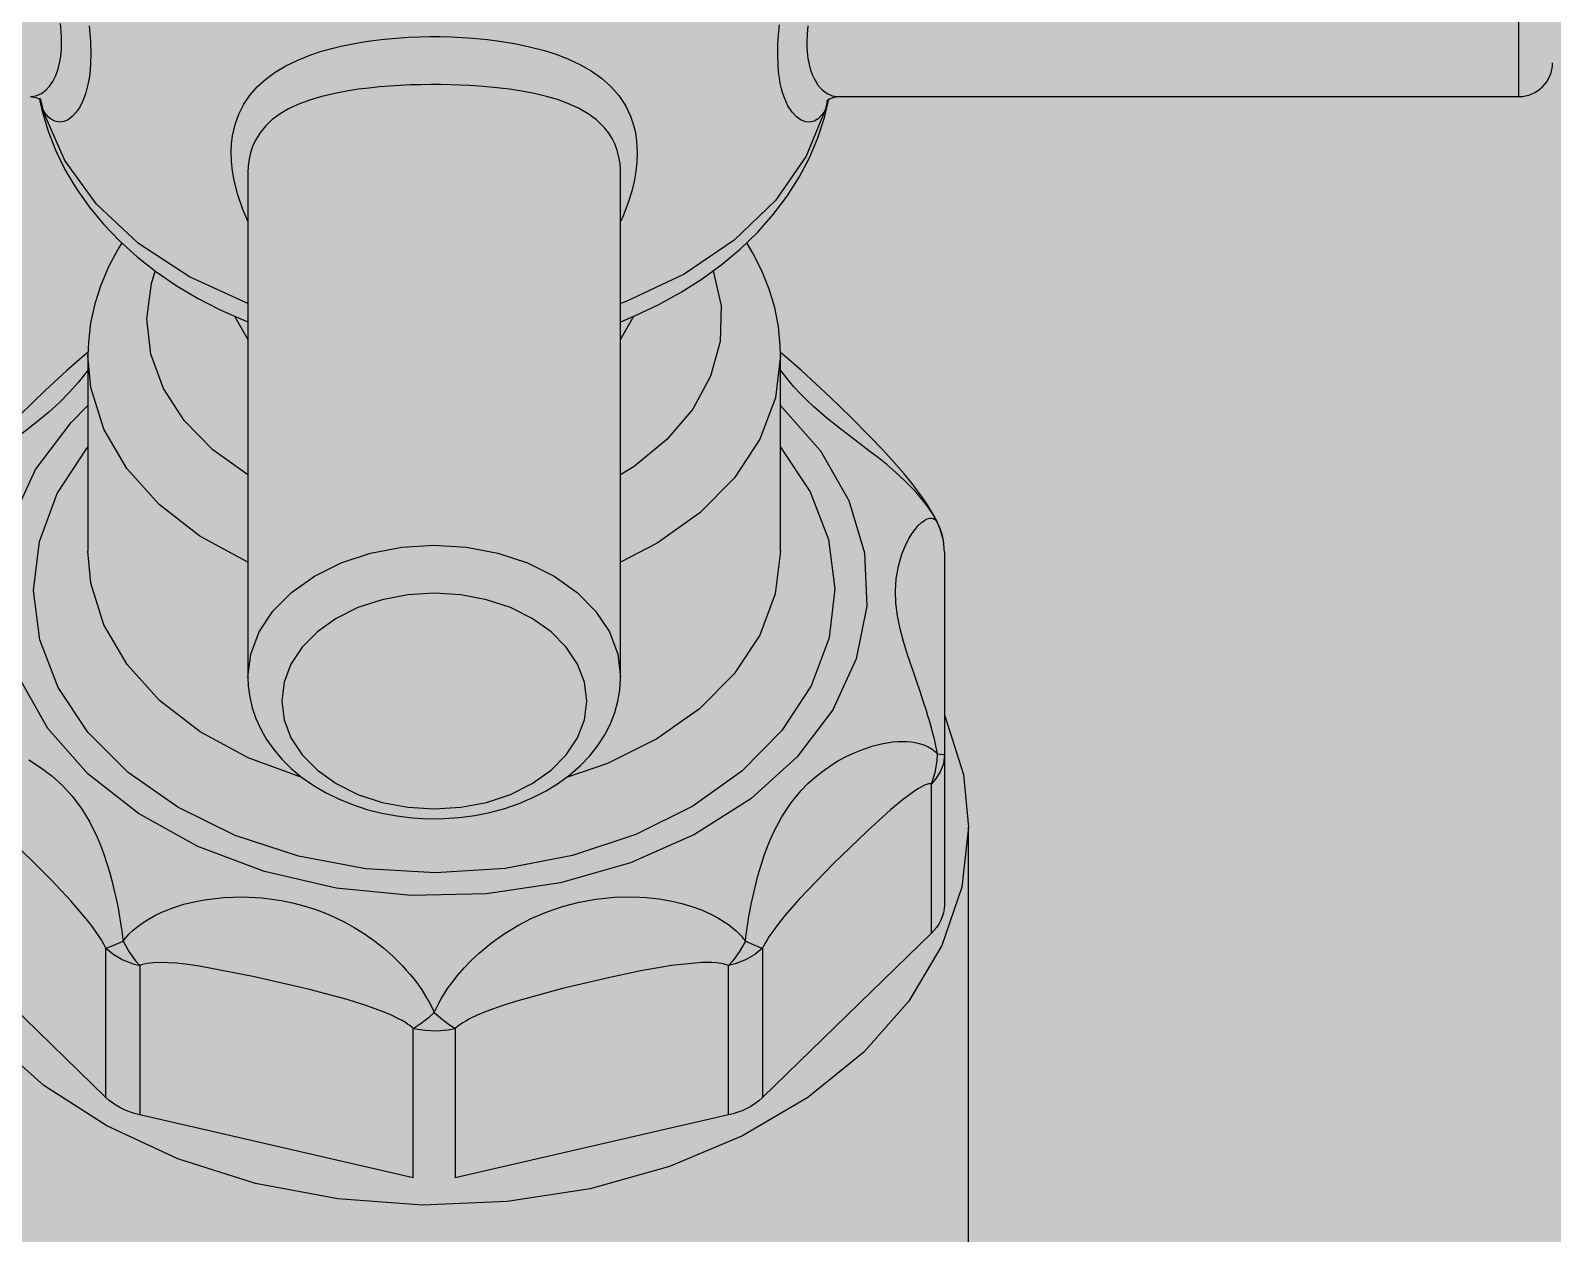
# Model space of a CAD drawing. Extents: x -36 to 357, y 137 to 237.
# Drawn here: x 18.21853 to 18.25895, y 148.70711 to 148.73907 of the extents above; entities that cross this region are included whole.
import ezdxf

# ---------------------------------------------------------------- set-up
doc = ezdxf.new("R2010")
doc.units = 0
doc.header["$LTSCALE"] = 0.01
doc.layers.add('01', color=1, linetype='CONTINUOUS')
doc.layers.add('A-HACHURAPARED', color=254, linetype='CONTINUOUS')

# ---------------------------------------------------------------- blocks, each defined once
blk = doc.blocks.new('A$C093F1C31')
at = {"layer": '01', "ltscale": 10}
for p, q in [((0.1518268838026415, 0.1222354019030476), (0.1518268838026415, 0.1387354019030482)), ((0.08635681072701118, 0.1221442867296716), (0.08637610729419976, 0.1220467792814404)), ((0.08635702685023716, 0.122165054068784), (0.08637415065459209, 0.1221260411061991)), ((0.1217023154094932, 0.1222354019029765), (0.1518268838026415, 0.1222354019030476)), ((0.09557705063707544, 0.118860257885153), (0.09557688380300533, 0.1188232563888825)), ((0.09557688380300533, 0.1188226703170265), (0.09557688380300533, 0.09654411198577861)), ((0.1120768838027288, 0.09654411198579993), (0.1120768838027288, 0.1188232410900198)), ((0.08849688387817878, 0.1107676813667169), (0.08849686835128523, 0.1021115768749077)), ((0.1191568992562679, 0.1021115768750107), (0.1191568837275554, 0.1107676813668199)), ((0.1264079285447224, 0.1020676720006612), (0.1264079285447224, 0.09307002397992648)), ((0.1264079285447224, 0.09307002397992648), (0.1264079285447224, 0.08645607815129708)), ((0.1258349795298273, 0.08520919129772864), (0.1258349795280083, 0.09182313712636159)), ((0.1274818838028295, 0.07064884672150029), (0.1274818838028295, 0.0898941337661796)), ((0.08929808163338748, 0.07792994113945895), (0.08181878807772591, 0.08520919129762206)), ((0.1258349795298273, 0.08520919129772864), (0.1183556859723467, 0.07792994113953)), ((0.08929808163338748, 0.07792994113945895), (0.08929808163338748, 0.0845438869680919)), ((0.1183556859723467, 0.08454388696816295), (0.1183556859723467, 0.07792994113953)), ((0.09079808163369307, 0.08377326851247346), (0.09079808163369307, 0.07715932268383341)), ((0.1168556859720411, 0.0771593226838938), (0.1168556859720411, 0.08377326851253031)), ((0.1028998328201851, 0.07437889653605012), (0.1028998328201851, 0.08099284236468307)), ((0.1047539347855491, 0.08099284236470083), (0.1047539347855491, 0.07437889653605367)), ((0.1028998328201851, 0.07437889653605012), (0.09079808163369307, 0.07715932268383341)), ((0.1168556859720411, 0.0771593226838938), (0.1047539347855491, 0.07437889653605367))]:
    blk.add_line(p, q, dxfattribs=at)
for points in [[(0.08595824182702927, 0.1222354308392504, 0), (0.08602644084749045, 0.1222387100811275, 0), (0.08623246046408894, 0.1222814735331283, 0), (0.0864390002188884, 0.12237643201955, 0), (0.08663623867869319, 0.1225232121819566, 0), (0.08679744778055465, 0.1226948617793227, 0), (0.0869438140107377, 0.1229065843398018, 0), (0.08707440001671785, 0.1231648340893123, 0), (0.08718184350072988, 0.1234644566522149, 0), (0.08724677008467552, 0.1237239558777858, 0), (0.08729445605786168, 0.1240068530616369, 0), (0.08732415956183104, 0.124318367352231, 0), (0.0873341777096357, 0.1246517426983864, 0), (0.08732982746732887, 0.1248828097666568, 0), (0.08731678361436934, 0.1251227071107053, 0), (0.0872831522465276, 0.1254799151072135, 0)], [(0.1203593115478725, 0.125377413439729, 0), (0.1203296080439031, 0.1250053978060315, 0), (0.1203195898960985, 0.124651742698461, 0), (0.1203239401384053, 0.1244294858869921, 0), (0.1203369839913648, 0.1242160593512907, 0), (0.1203706153592066, 0.1239274194019231, 0), (0.1204210910054826, 0.1236596215541113, 0), (0.1204872944563249, 0.1234141051827677, 0), (0.1205715973719634, 0.1231832002265314, 0), (0.1206700715865736, 0.1229769731276527, 0), (0.1207807792452513, 0.1227960830568051, 0), (0.1208129576280044, 0.1227510557241054, 0), (0.1210040736150404, 0.1225355998923021, 0), (0.1212118578278023, 0.1223781516464015, 0), (0.121436451894624, 0.122276642651574, 0), (0.1216656320757465, 0.1222361964762513, 0), (0.1217038355971454, 0.122235402838097, 0)], [(0.08855141220556106, 0.1253723715635857, 0), (0.0885855683554837, 0.1250236737772141, 0), (0.08860938740326674, 0.1246858078540711, 0), (0.08862541968665028, 0.124130845766274, 0), (0.08861660623188072, 0.1237442234215322, 0), (0.08859019645933586, 0.1233788144682109, 0), (0.08854607878129173, 0.1230336596316235, 0), (0.08848501198190206, 0.1227131626474858, 0), (0.08838968386044144, 0.1223598991961055, 0), (0.08827289185319387, 0.1220466862590825, 0), (0.08813566325989086, 0.1217728739606621, 0), (0.08798212348847301, 0.121543835211213, 0), (0.08780679335723107, 0.1213532874396108, 0), (0.08762102966466045, 0.1212159969593927, 0), (0.087426804811912, 0.1211334050759376, 0), (0.08723064292280469, 0.1211096474099946, 0), (0.08703359884566453, 0.1211484882750788, 0), (0.08684437554620672, 0.1212537495063515, 0), (0.08675278003283893, 0.1213337405133039, 0), (0.0866656097023224, 0.1214316238885438, 0), (0.08658284546072537, 0.1215486312174434, 0), (0.08650592962112569, 0.1216840408147277, 0)], [(0.1211478379827895, 0.1216840408148379, 0), (0.1210642334772274, 0.1215381599958363, 0), (0.1209735680040467, 0.1214135779767744, 0), (0.1208143905860197, 0.1212575757321197, 0), (0.1206421571150713, 0.1211570487018641, 0), (0.1204583064863982, 0.1211118078997693, 0), (0.1202690061709291, 0.1211232769731865, 0), (0.1200619126539095, 0.1211997665223983, 0), (0.1198588210827438, 0.1213426838565645, 0), (0.1196629218993621, 0.1215551191540634, 0), (0.1194830890526646, 0.1218354504650065, 0), (0.1193273898588814, 0.12217840003132, 0), (0.119259348450214, 0.1223748609273017, 0), (0.1191991028663324, 0.1225867963503013, 0), (0.1191460658083088, 0.1228196899566711, 0), (0.1191023554001731, 0.1230680512179916, 0), (0.1190681992502505, 0.1233338297693969, 0), (0.1190443802006484, 0.1236143150474724, 0), (0.1190283479190839, 0.124130845766345, 0), (0.1190371613738535, 0.1245385756310604, 0), (0.1190635711463983, 0.124967518887189, 0), (0.1191076888244424, 0.1254197759910234, 0)], [(0.0955710577472928, 0.1167237883154257, 0), (0.09535059588233707, 0.1172406785385398, 0), (0.09512865170108853, 0.1178858360932438, 0), (0.0949686039257358, 0.1185219904973138, 0), (0.09489536054206837, 0.1189512687396501, 0), (0.09485252715421666, 0.1193715225233092, 0), (0.09484040959614504, 0.1197800600304575, 0), (0.09485668876186537, 0.1201465103478014, 0), (0.09489945081804763, 0.1205018352431324, 0), (0.09500963406389928, 0.1209984803328936, 0), (0.09517520292865811, 0.1214645078536769, 0), (0.09540189874678617, 0.1219102002084043, 0), (0.09568404888705118, 0.1223218809557203, 0), (0.09600236102050985, 0.1226819925779026, 0), (0.09636780217988417, 0.1230122593918033, 0), (0.0967890252431971, 0.1233200768649674, 0), (0.09725665900987224, 0.1235985859467057, 0), (0.09778917322546476, 0.1238574292683374, 0), (0.09836828095103556, 0.124086696970064, 0), (0.0987916357917129, 0.1242272347131284, 0), (0.09923555779460003, 0.1243544331317281, 0), (0.09969827489476302, 0.1244681496145148, 0), (0.1001543325310195, 0.1245637340223347, 0), (0.1006258911893383, 0.1246473723728307, 0), (0.1011106191090221, 0.1247188527956276, 0), (0.1016274700505164, 0.1247802495647186, 0), (0.1021557942731306, 0.124828479727995, 0), (0.1026919242030999, 0.1248633294232846, 0), (0.103156917166416, 0.1248825040430681, 0), (0.1036249453973141, 0.1248917754892211, 0), (0.1040933023814432, 0.1248911069445988, 0), (0.1045778860152495, 0.1248798788638297, 0), (0.1050598578676727, 0.1248579740822002, 0), (0.1055363026480336, 0.1248254822342361, 0), (0.1061865951196523, 0.1247627676563603, 0), (0.1068192844013538, 0.1246798651476801, 0), (0.1074477337697317, 0.1245736343925898, 0), (0.1080501191881922, 0.1244463375743408, 0), (0.1086525196824368, 0.1242896835115275, 0), (0.1092204985161516, 0.124109623703923, 0), (0.1097647379865521, 0.1239004395926528, 0), (0.110269019181942, 0.1236658346089214, 0), (0.1107759659807925, 0.1233773984600148, 0), (0.111231036913523, 0.1230562212315647, 0), (0.1116425487725792, 0.1226908783775151, 0), (0.1119955883132207, 0.1222885164777274, 0), (0.1122882494819351, 0.121847592749333, 0), (0.1125182230134669, 0.1213684197927876, 0), (0.1126389480305079, 0.1210163419508383, 0), (0.112728537640578, 0.1206465806889305, 0), (0.1127863647907361, 0.1202607012835379, 0), (0.1128135397411825, 0.1197362914708826, 0), (0.1127985417733726, 0.1193320910605777, 0), (0.1127536892236094, 0.1189170325580164, 0), (0.1126777699428203, 0.1184862997016793, 0), (0.1125716802707757, 0.1180483033309905, 0), (0.1124017466645455, 0.1175064032804407, 0), (0.1121885720676801, 0.1169609349150988, 0), (0.1120822035099991, 0.1167226957160779, 0)], [(0.1120768838027288, 0.1188232410900198, 0), (0.1120706540405081, 0.1190468269284253, 0), (0.1120519364430947, 0.1192642654269918, 0), (0.1120034517480235, 0.1195634083171981, 0), (0.1119298868361511, 0.1198475328190298, 0), (0.1118319898305344, 0.1201154600264154, 0), (0.1117050641187234, 0.1203765039966456, 0), (0.1115533041356684, 0.1206204100073229, 0), (0.1113779373808939, 0.1208470211838524, 0), (0.111325981652044, 0.1209060332808072, 0), (0.1110075248489011, 0.1212115331023895, 0), (0.1106401055549213, 0.1214818609429464, 0), (0.1102137688540097, 0.1217260242152065, 0), (0.1097409431858978, 0.1219387545992525, 0), (0.1092860470398591, 0.1221027900519118, 0), (0.108798156681587, 0.1222460469179794, 0), (0.1082664455079794, 0.1223726108068135, 0), (0.1077039313022397, 0.1224802152693201, 0), (0.1071643074428721, 0.1225629353064583, 0), (0.106603208978413, 0.1226312940903114, 0), (0.1060077684269345, 0.1226870180279676, 0), (0.1053961778288794, 0.1227285084837142, 0), (0.1049737677385565, 0.1227486909441708, 0), (0.1045468356587662, 0.1227625013358136, 0), (0.1041176607086527, 0.1227699506025779, 0), (0.1036723840170453, 0.1227709820546963, 0), (0.1032272770498821, 0.1227652315026262, 0), (0.1027849593374413, 0.1227526947881259, 0), (0.102312726821765, 0.1227315153213091, 0), (0.1018466816749424, 0.122702297527848, 0), (0.101389663579539, 0.1226650002420051, 0), (0.1009257119840186, 0.1226174885451421, 0), (0.1004739511390653, 0.1225607993857984, 0), (0.1000367060405551, 0.12249478301203, 0), (0.09942743033388979, 0.1223811036229208, 0), (0.0988536674885836, 0.1222455323413847, 0), (0.09830311297264416, 0.1220814757621191, 0), (0.09779523477664043, 0.1218904232931841, 0), (0.09737926829984644, 0.1216947523021688, 0), (0.09700088149111252, 0.1214735388674342, 0), (0.09665445050268318, 0.1212183916486858, 0), (0.09635153496128623, 0.1209319902877439, 0), (0.0961016213750554, 0.1206220900001682, 0), (0.09589746210440353, 0.120279355787698, 0), (0.09578492127002391, 0.1200237794289265, 0), (0.09569590190403687, 0.1197520671435619, 0), (0.09563125211934675, 0.1194651235574611, 0), (0.09559211478699581, 0.1191700399491538, 0), (0.09557705063707544, 0.118860257885153, 0)], [(0.08595654088094307, 0.1222362064653382, 0), (0.08600879583900678, 0.1222345598990024, 0), (0.08621422458963934, 0.1221936672175516, 0), (0.08633390054819756, 0.1221395029544148, 0), (0.08640255927093676, 0.1220928214857366, 0), (0.08643573240442493, 0.1220624397144974, 0), (0.08643952197598992, 0.1220581548544395, 0)], [(0.0863815401426109, 0.1221376610731326, 0), (0.08636420956463553, 0.1221715313498635, 0)], [(0.08637610729419976, 0.1220467792814404, 0), (0.08647681859292788, 0.1216000044532919, 0), (0.08673825361438503, 0.1207120491151805, 0), (0.0870776114443288, 0.1198405040278097, 0), (0.08749382170753961, 0.118988698778498, 0), (0.08798565115102974, 0.118160061342742, 0), (0.0885515793452214, 0.1173581628747691, 0), (0.08918966659621219, 0.1165867176612778, 0), (0.08989744255995902, 0.1158495326754121, 0), (0.09067184227205871, 0.115150413622505, 0), (0.09150920494539605, 0.1144930467848582, 0), (0.09240533347838209, 0.1138808825372024, 0), (0.0933555964838888, 0.1133170437502677, 0), (0.09435504678913276, 0.1128042720417248, 0), (0.09539853259593656, 0.1123449123990952, 0), (0.09557458900599158, 0.1122743878095669, 0)], [(0.08650592962112569, 0.1216840408147277, 0), (0.08646448101899296, 0.1219195404775135, 0), (0.0863815401426109, 0.1221376610731326, 0)], [(0.08638969027015264, 0.1221426012861997, 0), (0.08650592962112569, 0.1216840408147277, 0)], [(0.112081028002649, 0.1122751186388555, 0), (0.1127354002401262, 0.1125472756827186, 0), (0.1137664811249124, 0.113034782774605, 0), (0.1147526541572006, 0.1135766877753959, 0), (0.1156886710614344, 0.1141709491496421, 0), (0.116569400903245, 0.1148151406304159, 0), (0.117389822664336, 0.1155063549525686, 0), (0.1181451300108165, 0.1162411586226391, 0), (0.118830870011152, 0.1170155847489411, 0), (0.1194430985269719, 0.1178251802245498, 0), (0.119978522970996, 0.1186651118297064, 0), (0.1204345990863658, 0.1195303183293674, 0), (0.1208095577658241, 0.1204156804561194, 0), (0.121102357377822, 0.121316176007376, 0), (0.1212944129183597, 0.122131150650084, 0)], [(0.1212647683114483, 0.1221222460361346, 0), (0.1211837196333363, 0.1218986778997539, 0), (0.1211478379827895, 0.1216840408148414, 0)], [(0.1212581425243116, 0.1221165574102265, 0), (0.1211478379827895, 0.1216840408148379, 0)], [(0.1211999204115273, 0.1220391519664759, 0), (0.1212097440220532, 0.1220501630684794, 0), (0.1212484400548419, 0.1220850801623712, 0), (0.1213209464767715, 0.1221343477782995, 0), (0.1214335536733415, 0.122187129000384, 0), (0.1215810917110502, 0.1222258902406637, 0), (0.1217053570471762, 0.122235676947966, 0)], [(0.09557688380300533, 0.1130755523554576, 0), (0.09299096061295131, 0.1142562863260217, 0), (0.09073428146439255, 0.1157366036612615, 0), (0.08887541440890345, 0.1174715256683605, 0), (0.08747084018250462, 0.1194083376204347, 0), (0.08656323606010119, 0.1214881904668275, 0), (0.08650592962112569, 0.1216840408147277, 0)], [(0.1211478379827895, 0.1216840408148379, 0), (0.1202874590835563, 0.1195941759957506, 0), (0.1189269339374732, 0.1176417054660313, 0), (0.1171076014106802, 0.1158859540542849, 0), (0.1148847410040617, 0.1143802693783158, 0), (0.112325893203888, 0.1131704009047425, 0), (0.1120768838027288, 0.1130755523554861, 0)], [(0.08999351678539824, 0.1157597782899096, 0), (0.08983671309397323, 0.1155046703966178, 0), (0.0894096022748272, 0.1147080335296451, 0), (0.08906327656222857, 0.1138912475045508, 0), (0.08879895085010503, 0.1130596584644934, 0), (0.08861711387544347, 0.1122183881832406, 0), (0.08851769010834687, 0.1113722371573225, 0), (0.08849688788359344, 0.1107760574429086, 0)], [(0.1191568719696079, 0.1107820444099552, 0), (0.1191449923062464, 0.1112247932958326, 0), (0.1190606562577159, 0.1120660823787532, 0), (0.118896271687845, 0.1128981687468382, 0), (0.1186528995094704, 0.1137174595567103, 0), (0.1183316297046986, 0.1145204397126953, 0), (0.1179336496843462, 0.115303552887795, 0), (0.1176579732473328, 0.1157633657093626, 0)], [(0.09557688380300533, 0.1054884802339373, 0), (0.09401999097099178, 0.1066055541400708, 0), (0.0927610756134527, 0.1078968255608324, 0), (0.09183838923490839, 0.1093230598678154, 0), (0.09127996719507792, 0.1108409216536259, 0), (0.0911027768652275, 0.112404291456329, 0), (0.09131220208291779, 0.1139656670759166, 0), (0.09147916763140529, 0.1145118498078475, 0)], [(0.1161717031136504, 0.1145200631488237, 0), (0.1165198544149462, 0.1129711221405287, 0), (0.1164823362287279, 0.111402964085741, 0), (0.1160602885302069, 0.1098632366730783, 0), (0.115266535020055, 0.1083987237404784, 0), (0.114125193500513, 0.1070539237719963, 0), (0.1126709430536721, 0.1058696978338673, 0), (0.1120768838027288, 0.1054884802339302, 0)], [(0.09498932563292328, 0.1125196736599854, 0), (0.09557688380300533, 0.111488097863095, 0)], [(0.1120768838027288, 0.1114880978630453, 0), (0.112661219034635, 0.1125122617474972, 0)], [(0.08850261091174616, 0.1109191517311707, 0), (0.08824309474221081, 0.1107054634402296, 0), (0.08754310208860261, 0.1100968502222983, 0), (0.08661950300665922, 0.109238072756888, 0), (0.0854863787535578, 0.1081393817658025, 0), (0.08469128589968022, 0.107347136317884, 0), (0.08395457343794988, 0.1065790069290884, 0), (0.08336932021120447, 0.1059346596112043, 0), (0.08297426402896235, 0.105477824733228, 0), (0.08264818830684817, 0.1050771160828994, 0), (0.08235379803772958, 0.1046878125276258, 0), (0.08208691668187384, 0.1043047299045803, 0), (0.08189600553851051, 0.1040083020738152, 0), (0.08173794251706568, 0.1037428160199525, 0), (0.08158844494573714, 0.1034653896411335, 0), (0.08154720297716267, 0.1033825376893773, 0)], [(0.09557688380300533, 0.1016312565280657, 0), (0.0934585510094621, 0.1027830634271254, 0), (0.09165525475873437, 0.1041774784822707, 0), (0.090221787295377, 0.1057721330979717, 0), (0.0892017038022459, 0.1075185745010216, 0), (0.08862599899839552, 0.109363737953533, 0), (0.08849688754526142, 0.1107751662151344, 0)], [(0.1191568730027939, 0.1107804903008613, 0), (0.1189271249440935, 0.1088979506752601, 0), (0.118238563703926, 0.1070722214523734, 0), (0.1171121108673105, 0.105358776490359, 0), (0.1155819931300357, 0.1038096779469555, 0), (0.1136947023478569, 0.1024719943971775, 0), (0.1120768838027288, 0.1016312565280693, 0)], [(0.1261068300918851, 0.1033816365339852, 0), (0.1260955640591419, 0.1034046205558283, 0), (0.1259582061247784, 0.1036669652479532, 0), (0.1258139939509419, 0.1039160523033438, 0), (0.1256609576521441, 0.1041613188138015, 0), (0.1254384835447127, 0.1044917226843012, 0), (0.1252086878757837, 0.1048081306063722, 0), (0.1249605678749504, 0.1051297612856175, 0), (0.1246280140348972, 0.1055371206135334, 0), (0.1241869030291127, 0.1060449099441989, 0), (0.1236909504877985, 0.1065859879479092, 0), (0.1230838994652004, 0.1072210406541529, 0), (0.1222636528291332, 0.1080443717403838, 0), (0.1213545501341287, 0.1089299109295823, 0), (0.1200827952616237, 0.1101198908449881, 0), (0.1193348986307683, 0.1107686034497988, 0), (0.1191556762114487, 0.1109160066927082, 0)], [(0.08850045253893768, 0.1101346388944791, 0), (0.08841132580164413, 0.1100163126676605, 0), (0.0880700019406504, 0.1095885956302638, 0), (0.08768483532730897, 0.1091527873192248, 0), (0.08724875063853688, 0.1087110249643359, 0), (0.08676652209942404, 0.1082721391949093, 0), (0.08619632599220495, 0.1077997579004091, 0), (0.08558434818587557, 0.1073254608158187, 0), (0.08493212221765134, 0.1068331643202214, 0), (0.08459706857865967, 0.1065782887068139, 0), (0.08426044359293883, 0.1063169788951726, 0), (0.08390023805259261, 0.1060280829863061, 0), (0.08354232806414075, 0.1057274980084166, 0), (0.08318673036228574, 0.1054106435401039, 0), (0.08284054047726386, 0.1050787021517579, 0), (0.08258467790255963, 0.1048136241268551, 0), (0.08233989127074892, 0.104539186556444, 0), (0.0821063789917389, 0.1042519697176232, 0), (0.08199585755392036, 0.1041046362438607, 0), (0.08189073676658154, 0.1039557855010216, 0), (0.0817958158258989, 0.1038123786218783, 0), (0.08170652937587874, 0.1036677104767207, 0), (0.08162297540002328, 0.1035213264788268, 0), (0.08154610220844916, 0.103374218529467, 0)], [(0.126107665397285, 0.1033742185295736, 0), (0.1260207577361143, 0.1035395714043048, 0), (0.1258797145910648, 0.1037780789266805, 0), (0.1257214930083137, 0.1040157361912044, 0), (0.1255457531988213, 0.1042540880348639, 0), (0.1253562056317605, 0.1044891988258563, 0), (0.1251901039522636, 0.1046808616478643, 0), (0.1250173899225047, 0.1048687919947646, 0), (0.1248371445726661, 0.1050547165936031, 0), (0.1246519875148806, 0.1052366512211833, 0), (0.1242597479395045, 0.1055978746322168, 0), (0.1238535389093158, 0.1059456411946371, 0), (0.1234848972562759, 0.1062445911605785, 0), (0.123113441726673, 0.1065346892102248, 0), (0.1227861931693042, 0.106784332161439, 0), (0.1224619783915841, 0.1070289751245994, 0), (0.1218247225297091, 0.1075124819079534, 0), (0.1212070326455432, 0.1080023453195089, 0), (0.1206305471969245, 0.1085002158342618, 0), (0.1203173608882935, 0.1087959678565618, 0), (0.120023352199496, 0.1090948831418999, 0), (0.1197477139103285, 0.1093973055758077, 0), (0.1194921110509313, 0.1096994797059736, 0), (0.1192728987189184, 0.1099765006246898, 0), (0.1191549310042319, 0.1101324696711288, 0)], [(0.1191568876874953, 0.1085592476864434, 0), (0.1209248722971097, 0.1065531182568904, 0), (0.1221733431812027, 0.10436037844255, 0), (0.1228643661852402, 0.1020476535326083, 0), (0.122976944923721, 0.09968521450263879, 0), (0.1225076587506919, 0.09734484286657619, 0), (0.1214707666877075, 0.09509764963177147, 0), (0.119897774175115, 0.09301191462702008, 0), (0.117836475796139, 0.09115101185454222, 0), (0.1153495030539489, 0.08957148390299352, 0), (0.1125124213613162, 0.08832132392954861, 0), (0.1094114340066881, 0.08743851741210307, 0), (0.1061407629204041, 0.08694988797976677, 0), (0.1027997857891023, 0.08687028239047834, 0), (0.09949001651148137, 0.0872021194197643, 0), (0.09631202075070178, 0.08793531636748497, 0), (0.09336236029776046, 0.08904759541556473, 0), (0.09073065909797151, 0.09050516052821322, 0), (0.08849688005284406, 0.09226372432738117, 0), (0.0867288954104879, 0.09426985374230412, 0), (0.08548042449001514, 0.09646259354631326, 0)], [(0.08514610880411055, 0.103478129119523, 0), (0.08618300083071517, 0.105725322362904, 0), (0.08775599330692785, 0.1078110573806725, 0), (0.08849687991641986, 0.1085592476863368, 0)], [(0.1191568909944181, 0.1067161169610316, 0), (0.1204722471029527, 0.1047379885893065, 0), (0.1212818422736746, 0.1026284019624555, 0), (0.1215610773670051, 0.1004514558021583, 0), (0.1213014679669868, 0.09827329551541908, 0), (0.120510902175738, 0.09616010339985337, 0), (0.1192134009288566, 0.09417608772809416, 0), (0.1174483881513879, 0.09238153181191322, 0), (0.1152694928587152, 0.09083096232432908, 0), (0.1127429196840239, 0.08957149253425101, 0), (0.1099454372724722, 0.08864139079363653, 0), (0.1069620457110432, 0.08806891777301828, 0), (0.1038833938418975, 0.08787146777530808, 0), (0.1008030249431613, 0.08805504021872679, 0), (0.09781453446703381, 0.0886140573475167, 0), (0.09500872618082212, 0.08953153370922351, 0), (0.09247085314746073, 0.09077959224906706, 0), (0.09027802736090962, 0.09232031134014207, 0), (0.08849687671499851, 0.0941068770128588, 0), (0.08718152057372208, 0.0960850053737019, 0), (0.0863719253684394, 0.0981945919938525, 0), (0.08609269023872912, 0.1003715381518369, 0), (0.08635229960236757, 0.1025496984407219, 0), (0.08714286536087457, 0.1046628905628282, 0), (0.08844036657137622, 0.1066469062453272, 0), (0.08849687660949712, 0.106716116960925, 0)], [(0.126107665397285, 0.09313601964652207, 0), (0.126072549383025, 0.0933119254299477, 0), (0.1260343210869905, 0.093489838142915, 0), (0.1259927766222972, 0.09367115000953419, 0), (0.1259485716709605, 0.09385348357875856, 0), (0.1259005385145429, 0.09404184972498086, 0), (0.1258502336931997, 0.0942304001934744, 0), (0.1257429547931679, 0.09460972028152526, 0), (0.1256781068586861, 0.09482743525391513, 0), (0.1256116136173659, 0.0950436915745776, 0), (0.1254740364984173, 0.09547396248447271, 0), (0.1253310746942589, 0.09590393528340968, 0), (0.1251873920355138, 0.09632594722888399, 0), (0.1250811060981505, 0.09663563841597878, 0), (0.1249772587507323, 0.09693933634430607, 0), (0.1247792667109024, 0.09753390985342492, 0), (0.1245994618147961, 0.09811805103993976, 0), (0.1244487782587385, 0.09868596338858282, 0), (0.1243325428604294, 0.09925401492723651, 0), (0.1242620396023995, 0.09980986338445419, 0), (0.1242424291194766, 0.1003598128627239, 0), (0.1242769856289669, 0.1008951784701004, 0), (0.1243739207420731, 0.1014527368289571, 0), (0.1245268220100115, 0.1019775103134322, 0), (0.1247295144839882, 0.1024635162302907, 0), (0.1248456421562878, 0.102685080755883, 0), (0.1249688542447984, 0.1028882132000355, 0), (0.1251068276706064, 0.103082952476349, 0), (0.1252492132625775, 0.1032514049302407, 0), (0.1253950758818974, 0.1033909888335458, 0), (0.1255406336440501, 0.1034956753998912, 0), (0.1256501446096081, 0.1035490967414674, 0), (0.1257562549380964, 0.1035764550620044, 0), (0.125858561219502, 0.1035747767753996, 0), (0.125907317171368, 0.1035618611460762, 0), (0.1259538755621179, 0.1035404574867229, 0), (0.125996063276034, 0.1035118118977039, 0), (0.126035867833707, 0.1034748292854317, 0), (0.126073218341844, 0.103428996114296, 0), (0.126107665397285, 0.1033742185295736, 0)], [(0.1264079285447224, 0.1020676720006612, 0), (0.126362351804346, 0.1025879529739449, 0), (0.1262270064089535, 0.1030924254732462, 0), (0.126107665397285, 0.1033742185295736, 0)], [(0.09796442658262094, 0.09209550319479831, 0), (0.09559380239807069, 0.09296751138238335, 0), (0.09347333622463339, 0.09411735695297807, 0), (0.09166745735092263, 0.09551010243102454, 0), (0.09023103649633413, 0.09710342995025201, 0), (0.08920771857810905, 0.09884892706061876, 0), (0.08862859659529931, 0.1006935577160739, 0), (0.08849686835128523, 0.1021115768749077, 0)], [(0.09557688380300533, 0.09654411198576796, 0), (0.09570221983994998, 0.09755710645751492, 0), (0.09607441967818886, 0.09853932160505607, 0), (0.09668217421494774, 0.09946091331838858, 0), (0.09750701713346643, 0.1002938794998656, 0), (0.09852388600120321, 0.101012910893747, 0), (0.09970188377519662, 0.1015961600951414, 0), (0.1010052175843157, 0.1020259053723329, 0), (0.1023942862957483, 0.1022890891326327, 0), (0.1038268837546639, 0.1023777146707232, 0), (0.1052594812153984, 0.1022890891444916, 0), (0.10664854992865, 0.1020259053956885, 0), (0.107951883746864, 0.1015961601292901, 0), (0.1091298815299524, 0.1010129109376479, 0), (0.1101467504104221, 0.1002938795521828, 0), (0.1109715933434927, 0.09946091337753771, 0), (0.1115793478948035, 0.0985393216692323, 0), (0.1119515477494133, 0.09755710652477134, 0), (0.1120768836153729, 0.09654535757025684, 0)], [(0.1191568992562679, 0.1021115768750107, 0), (0.1189240052535752, 0.1002292286222684, 0), (0.1182323928587721, 0.09840407415044794, 0), (0.1171030763634917, 0.09669156985419036, 0), (0.1155703694785188, 0.09514374930957814, 0), (0.1136808427272626, 0.09380764226028049, 0), (0.1114919084211579, 0.09272384564258118, 0), (0.1096754473201145, 0.09209144276427494, 0)], [(0.09557688380300533, 0.09654411198576796, 0), (0.09559306283154001, 0.09614715686182151, 0), (0.09565753938659327, 0.09565972582264237, 0), (0.09577088437436032, 0.09517774338064555, 0), (0.09593321669126453, 0.09470246009554728, 0), (0.09614505686840857, 0.09423532703388204, 0), (0.09640709182531282, 0.09377831124414016, 0), (0.09671986133616883, 0.09333402929688006, 0), (0.09708338659038418, 0.09290578670594485, 0), (0.09749681168432289, 0.0924974817705504, 0), (0.09795815805591701, 0.09211336314440999, 0), (0.09846427755473997, 0.09175768674767326, 0), (0.09901102125877514, 0.09143436723047316, 0), (0.09959355491082533, 0.09114672300803406, 0), (0.1002067056779197, 0.09089736597699627, 0), (0.1008452435235085, 0.09068822320600134, 0), (0.101504055875921, 0.09052063897186713, 0), (0.1021782237548905, 0.09039550270941277, 0), (0.102863030269873, 0.09031336667523249, 0), (0.1035539326549042, 0.0902745376653229, 0), (0.1042465193313546, 0.09027914065040932, 0), (0.1049364631999197, 0.09032715794302959, 0), (0.1056194749617134, 0.09041844806247923, 0), (0.1062912562611018, 0.09055274634509303, 0), (0.1069474512132729, 0.09072964610656697, 0), (0.1075835961655685, 0.0909485556905345, 0), (0.1081950718507869, 0.09120862397985618, 0), (0.1087770699505199, 0.09150862675101124, 0), (0.1093245979282074, 0.09184681208945022, 0), (0.109832558709968, 0.09222071970380341, 0), (0.1102959457221004, 0.09262701880391688, 0), (0.1107101722063817, 0.09306144368680691, 0), (0.1110714933747659, 0.09351891742327112, 0), (0.1113773986398883, 0.09399390577154776, 0), (0.1116268101468449, 0.0944809344295976, 0), (0.11181998313441, 0.09497510156913336, 0), (0.1119581405309873, 0.09547241329913803, 0), (0.112042985529115, 0.09596986895429538, 0), (0.1120762473383365, 0.09646533881656438, 0), (0.112076883599002, 0.09654552152380802, 0)], [(0.1264290140661615, 0.09482886802723911, 0), (0.1272498710768559, 0.09223109739814106, 0), (0.1274818838028295, 0.08989413376622224, 0)], [(0.08587551566233742, 0.09287419993890822, 0), (0.08640491235018999, 0.09254310449561842, 0), (0.0869041556306911, 0.09216590257451784, 0), (0.08737197074879077, 0.0917404415890779, 0), (0.08779828567821824, 0.0912728304478101, 0), (0.08821163747961691, 0.09071987107425983, 0), (0.08857621583592845, 0.09011847360225289, 0), (0.08890047849490657, 0.08945768738706761, 0), (0.08904763361169898, 0.08910627972765184, 0), (0.08918489724783285, 0.08874254889306599, 0), (0.08932185709818441, 0.0883389614845349, 0), (0.08944938235799782, 0.08792001735774235, 0), (0.08956896938252612, 0.08748191343391909, 0), (0.08967964186376776, 0.08702897600672799, 0), (0.08975831197494699, 0.08667286612626413, 0), (0.08983140848795301, 0.08631022350624562, 0), (0.08989938572631218, 0.08593796376273843, 0), (0.08993101837586437, 0.08575010151868412, 0), (0.08996080610268109, 0.08556254874474334, 0), (0.0899874658898625, 0.08538407299558415, 0), (0.09001234721108631, 0.08520631699707693, 0), (0.09003546679741703, 0.08502888509451267, 0), (0.09005660348157107, 0.08485314275821665, 0)], [(0.1175971641241631, 0.08485314275828415, 0), (0.1176210692137829, 0.0850508629287674, 0), (0.1176602199484478, 0.08534171723238515, 0), (0.1177046981283638, 0.08563780967380552, 0), (0.1177548524665326, 0.08594068050634007, 0), (0.1178099157004908, 0.08624488203614078, 0), (0.1178590701092617, 0.08649662601576935, 0), (0.1179111560177262, 0.08674652854031706, 0), (0.1179666658845235, 0.08699653545695085, 0), (0.1180250257129956, 0.08724361161476679, 0), (0.1181537157735875, 0.087740232454113, 0), (0.1182954802516178, 0.0882238562651807, 0), (0.1184331468066375, 0.08864146865185063, 0), (0.1185822997340438, 0.08904577366547883, 0), (0.1187240388226201, 0.08939072129767212, 0), (0.1188757806630747, 0.08972397148139066, 0), (0.1192151518607716, 0.09036051521329824, 0), (0.1196134107267426, 0.09096311035648341, 0), (0.1200721270815848, 0.09152148423212836, 0), (0.1203687815977901, 0.09182572938844658, 0), (0.1206861221198778, 0.09211265804293234, 0), (0.1210250032127078, 0.09238258975960889, 0), (0.1213821343826567, 0.0926326041614125, 0), (0.1217271614605124, 0.09284498830153964, 0), (0.1220839967973006, 0.09303768504689458, 0), (0.1224521529056801, 0.09321000687396719, 0), (0.1228276800720778, 0.09335945691584158, 0), (0.1232588693001162, 0.09349890403731109, 0), (0.1236923901924456, 0.09360375445724856, 0), (0.1241280763679242, 0.09367088821850444, 0), (0.1243437863940926, 0.09368849669006352, 0), (0.124555895672529, 0.093694564865892, 0), (0.1247476798380376, 0.0936894352681854, 0), (0.1249351431470132, 0.0936734844716085, 0), (0.1251182552350656, 0.09364599450499611, 0), (0.1252950846555905, 0.09360642411683529, 0), (0.1254960706173733, 0.09354263068909319, 0), (0.1256845484676887, 0.09345968764660739, 0), (0.125860141348312, 0.09335511852876976, 0), (0.1259415044678462, 0.09329460251958821, 0), (0.1260176687119383, 0.09322878053631811, 0), (0.126107665397285, 0.09313601964650786, 0)], [(0.1258349795280083, 0.09182313712636159, 0), (0.1260034262086265, 0.0923151882352613, 0), (0.1260930100070254, 0.09283017464612797, 0), (0.126107665397285, 0.09313601964651141, 0)], [(0.1264079285447224, 0.09307002397992648, 0), (0.126362351804346, 0.09270165878492875, 0), (0.1262270064089535, 0.09234448617988988, 0), (0.1260060047607112, 0.09200935867360016, 0), (0.1258349795280083, 0.09182313712635448, 0)], [(0.1264079285447224, 0.09307002397992648, 0), (0.126362351804346, 0.09309630416887416, 0), (0.1262270064089535, 0.09312178584758612, 0), (0.126107665397285, 0.09313601964652207, 0)], [(0.08929808163338748, 0.0845438869680919, 0), (0.08925147879381257, 0.08463603564851496, 0), (0.08920225381189084, 0.0847267120526567, 0), (0.08915022645851423, 0.08481718211001521, 0), (0.08909658808443055, 0.0849060176185823, 0), (0.08896910242401646, 0.08510406399451398, 0), (0.0888373214074818, 0.08529468985199529, 0), (0.08870064668553823, 0.085481793363968, 0), (0.08856200789523427, 0.0856631103067329, 0), (0.08773681685488555, 0.08664560041714964, 0), (0.08689632382993295, 0.08753618393892992, 0), (0.08605360701585596, 0.08837710473590832, 0), (0.08475898182587116, 0.08963548035247726, 0), (0.0834675508995133, 0.09080272002824685, 0), (0.08315058193511504, 0.09106615607138124, 0), (0.08283561381358595, 0.0913110441799958, 0), (0.08262437539997336, 0.09146290317549699, 0), (0.08241572836050182, 0.09159878450863701, 0), (0.08221195750229526, 0.09171229919910218, 0), (0.08210850604518782, 0.09176003229655905, 0), (0.0820081219462736, 0.09179692842280929, 0), (0.08194179627935227, 0.09181445186560921, 0), (0.0818782519618253, 0.09182387307338047, 0), (0.08181878807772591, 0.091823137126255, 0)], [(0.1258349795280083, 0.09182313712636159, 0), (0.1257912428518466, 0.09182467473712208, 0), (0.1257073427223077, 0.0918137199511122, 0), (0.1256181738935993, 0.09178841952642358, 0), (0.1255253175331745, 0.0917517111071291, 0), (0.1254303548194002, 0.09170653233731585, 0), (0.125237623542489, 0.09159824940892491, 0), (0.1250408433534176, 0.09147043830131096, 0), (0.1245349291148159, 0.09109225618181682, 0), (0.1240228041988303, 0.09066191337702634, 0), (0.1229966025020985, 0.08972676158827397, 0), (0.1214898569469369, 0.08827628195869508, 0), (0.1199867704253847, 0.08671343452799007, 0), (0.119666272386894, 0.08635660793004618, 0), (0.1193469988029392, 0.08598377939900104, 0), (0.1190331868492649, 0.08558981951593836, 0), (0.1187290737052535, 0.08516959886194897, 0), (0.1186419967216352, 0.08503966662642526, 0), (0.1185568899236387, 0.08490593306495242, 0), (0.1184750859010819, 0.0847685519587138, 0), (0.118397917243783, 0.08462767708889629, 0), (0.1183556859723467, 0.08454388696816295, 0)], [(0.1274818838028295, 0.0898941337661796, 0), (0.1271823593906447, 0.08724074710952934, 0), (0.1262913714308525, 0.08465455589390558, 0), (0.1248314836648206, 0.08220105387577803, 0), (0.1228396668848291, 0.07994237453646846, 0), (0.1203663626656635, 0.07793571758866946, 0), (0.1174742059683922, 0.07623190042770744, 0), (0.1142364389415889, 0.07487407121117684, 0), (0.1107350561142084, 0.07389661615748722, 0), (0.1070587279264146, 0.07332428873530006, 0), (0.10330055520717, 0.07317158279663971, 0), (0.09955571144564601, 0.07344236552870242, 0), (0.09591903258842649, 0.07412977951963029, 0), (0.09248261536413338, 0.0752164164184066, 0), (0.0893334850006795, 0.0766747577909932, 0), (0.08655139135589707, 0.07846787200832495, 0), (0.08420678929178393, 0.08055034951789608, 0), (0.08235905447145342, 0.08286945281368929, 0), (0.08105497967699193, 0.08536645198219972, 0), (0.08032758982699306, 0.08797811200261307, 0), (0.08017188380290463, 0.08989413376610145, 0)], [(0.09005660348157107, 0.08485314275821665, 0), (0.09015828530027648, 0.08498634320231346, 0), (0.09032409384053608, 0.08517275902290677, 0), (0.09050923554059409, 0.08535002680273962, 0), (0.09071652984493994, 0.08552133894257352, 0), (0.0909395509515889, 0.08568197143099354, 0), (0.09120471545611508, 0.08584838604162925, 0), (0.09148472688866605, 0.08600120373311171, 0), (0.0917767143855599, 0.08614010011603312, 0), (0.09225011104535952, 0.08632880411353483, 0), (0.09274231310882897, 0.0864853277931843, 0), (0.0931960373527545, 0.08659911573893453, 0), (0.09365967444136913, 0.08668860255855293, 0), (0.09449569850767148, 0.08678838161555902, 0), (0.09533951776575122, 0.08681520690781142, 0), (0.09620645737413724, 0.08676907798475852, 0), (0.09706333291796909, 0.08665030613252966, 0), (0.09756051622571249, 0.08654689674637339, 0), (0.09804999771404255, 0.08641914793742345, 0), (0.0985357011159067, 0.08626555141003678, 0), (0.0990113980951719, 0.08608760554081485, 0), (0.09944431730946235, 0.08590034355505338, 0), (0.09986762340304267, 0.08569222565608214, 0), (0.1002847528852726, 0.08546107067685327, 0), (0.1006914339486684, 0.08520870441454775, 0), (0.1011418287398556, 0.0848950206260426, 0), (0.1015768188826769, 0.08455389825674331, 0), (0.1020034386601765, 0.08417738786058848, 0), (0.1024091134258924, 0.08377349880125706, 0), (0.1025890379733028, 0.08357728520048369, 0), (0.1027630560201942, 0.08337574520844271, 0), (0.1029321823607461, 0.08316711201048932, 0), (0.1030939442516683, 0.08295377409091742, 0), (0.1032773478655145, 0.08269202881061588, 0), (0.1034473733980121, 0.08242537960610719, 0), (0.1036059260131879, 0.08214838169249106, 0), (0.1037465050249011, 0.08186965585976935, 0), (0.1038268838019576, 0.0816893653116395, 0)], [(0.1038268838019576, 0.08168936531159332, 0), (0.103922180203881, 0.08190112380651726, 0), (0.1040290994915267, 0.08211330428055064, 0), (0.1041464395293588, 0.08232439259128554, 0), (0.1042786438902112, 0.08254194192755193, 0), (0.1044204003064806, 0.08275696850550673, 0), (0.1045705450778769, 0.08296838169267673, 0), (0.1048508292715269, 0.08332773355059331, 0), (0.1051508494929294, 0.08367265063474605, 0), (0.1054763309384725, 0.08401017780962405, 0), (0.1058168541494524, 0.08432974073486932, 0), (0.106355584162884, 0.08477697478792479, 0), (0.1069198592376779, 0.08518071191271304, 0), (0.1075226098691928, 0.0855493149508284, 0), (0.1081478861487994, 0.08587165898006077, 0), (0.1088182643961773, 0.08615666734949201, 0), (0.1095101110840915, 0.08639165802856752, 0), (0.1102375604968984, 0.08657956748071527, 0), (0.1109810270736489, 0.08671361798625554, 0), (0.1118095019901375, 0.08679734130589978, 0), (0.1126439882664272, 0.08681325842168164, 0), (0.1132154704155255, 0.08678392329697004, 0), (0.1137836346406402, 0.08672092750385829, 0), (0.1143440786599967, 0.08662345515407566, 0), (0.1147897869032022, 0.08651854168133255, 0), (0.1152256549758022, 0.08638970767618304, 0), (0.1156564309912937, 0.08623318081841447, 0), (0.116069750762108, 0.08605061166903383, 0), (0.1163750137184252, 0.08589089692195273, 0), (0.1166641969030024, 0.08571522272070098, 0), (0.1168509648887266, 0.08558602800176018, 0), (0.1170278379013325, 0.08544943340756461, 0), (0.1171933235291363, 0.0853058619154794, 0), (0.1173048416967504, 0.08519818766128395, 0), (0.1174093850768259, 0.08508710986509271, 0), (0.1175073500435246, 0.08497166470309736, 0), (0.1175971641241631, 0.08485314275828415, 0)], [(0.1264079285447224, 0.08645607815129708, 0), (0.1263975498150103, 0.08627992804969509, 0), (0.1263665565074916, 0.0861049924863373, 0), (0.1263132919175405, 0.08592751999109893, 0), (0.1262388149243634, 0.08575390647341408, 0), (0.1261600791312958, 0.08561179775600536, 0), (0.1260671151176211, 0.08547405378376993, 0), (0.1259579248780938, 0.08533860866392473, 0), (0.1258349795298273, 0.08520919129772864, 0)], [(0.08929808163338748, 0.0845438869680919, 0), (0.08954027302934264, 0.08463628304722448, 0), (0.08984885027894052, 0.08476375774407785, 0), (0.09005660348157107, 0.08485314275821665, 0)], [(0.08929808163338748, 0.0845438869680919, 0), (0.08964115750495694, 0.0842648162781039, 0), (0.09004755390196806, 0.08403211103556174, 0), (0.09050492268215748, 0.08385284187144748, 0), (0.09079808163369307, 0.08377326851246991, 0)], [(0.09005660348157107, 0.08485314275821665, 0), (0.09031071589924977, 0.08439999962971712, 0), (0.09060780465188145, 0.08398911447096324, 0), (0.09079808163369307, 0.08377326851247346, 0)], [(0.1175971641241631, 0.08485314275828415, 0), (0.1173430517064844, 0.08439999962978106, 0), (0.1170459629556717, 0.0839891144710272, 0), (0.1168556859720411, 0.08377326851253031, 0)], [(0.1183556859723467, 0.08454388696816295, 0), (0.1180126101025962, 0.08426481627816429, 0), (0.1176062137019471, 0.08403211103562569, 0), (0.1171488449235767, 0.08385284187151143, 0), (0.1168556859720411, 0.08377326851253031, 0)], [(0.1175971641241631, 0.08485314275828415, 0), (0.1179403679470852, 0.08470686824200158, 0), (0.1182224462827435, 0.0845935276480283, 0), (0.1183556859723467, 0.0845438869681665, 0)], [(0.1028998328201851, 0.08099284236468307, 0), (0.1028290653848671, 0.08105320596529708, 0), (0.1027403870411945, 0.08112127755323328, 0), (0.1026476051792997, 0.08118596054672267, 0), (0.1025518460064632, 0.08124749683415544, 0), (0.1024004645496461, 0.08133675466153534, 0), (0.1022451362860011, 0.08142045924245522, 0), (0.1019339508093253, 0.08157100909712511, 0), (0.1016148934977537, 0.08170825950504579, 0), (0.1012085172296793, 0.08186543988585626, 0), (0.1007984615389432, 0.08200916135637115, 0), (0.09996767154552799, 0.08226900084712696, 0), (0.09830724231687782, 0.08271409397464424, 0), (0.09587398052644858, 0.08328069586026388, 0), (0.09343723171696183, 0.0837490017104301, 0), (0.09292328466108302, 0.08382111486116983, 0), (0.09241271281825902, 0.08387546906268284, 0), (0.0920701428931352, 0.08389923022447121, 0), (0.09173199344513705, 0.08390809422813916, 0), (0.0914022356755595, 0.0838967725840547, 0), (0.09126260226184968, 0.08388393173634157, 0), (0.09112644386914326, 0.08386478683264187, 0), (0.09099279468682653, 0.08383749283209596, 0), (0.09086641326757672, 0.08380025742298258, 0), (0.09079808163369307, 0.08377326851247346, 0)], [(0.1168556859720411, 0.08377326851253031, 0), (0.116780280992316, 0.08380273620801404, 0), (0.1167006332980236, 0.08382720483687223, 0), (0.1166164512742398, 0.08384769792210989, 0), (0.1165296625622432, 0.08386438962745757, 0), (0.116323386428121, 0.08389096733737489, 0), (0.116110160268363, 0.08390434726281626, 0), (0.115889015920402, 0.08390762278856556, 0), (0.115664693645158, 0.08390247006697393, 0), (0.1143295064957783, 0.08377507530872208, 0), (0.1129695602139691, 0.08353519273689969, 0), (0.1116060157637548, 0.08324265643485873, 0), (0.1095112682050967, 0.08275975659041634, 0), (0.1074216890738171, 0.08219001709921514, 0), (0.1069088225158339, 0.08202712876293816, 0), (0.1063991933897341, 0.08184838363346358, 0), (0.1060574024540983, 0.08171612621321955, 0), (0.1057198044545657, 0.08157137654136548, 0), (0.1053900962779153, 0.08141081870450151, 0), (0.1052227083036996, 0.08131940922650216, 0), (0.1050602834184247, 0.08122128838354925, 0), (0.1049529662395798, 0.08114960357269041, 0), (0.1048501493714866, 0.08107355744619937, 0), (0.1047539347855491, 0.08099284236469018, 0)], [(0.1028998328201851, 0.08099284236468307, 0), (0.103246129991021, 0.08122044606575685, 0), (0.1036100730707403, 0.08150243502103294, 0), (0.1038268838019576, 0.08168936531164661, 0)], [(0.1038268838019576, 0.0816893653116395, 0), (0.1041960455404478, 0.0813794219342654, 0), (0.104553990486238, 0.08111903340984838, 0), (0.1047539347855491, 0.08099284236470439, 0)], [(0.1028998328201851, 0.08099284236468307, 0), (0.1034093644975655, 0.08090966169803693, 0), (0.1039315822890785, 0.08089030931127894, 0), (0.1044506188700325, 0.08093537321689936, 0), (0.1047539347855491, 0.08099284236470083, 0)], [(0.09079808163369307, 0.07715932268383341, 0), (0.09056436823993863, 0.07722073614533542, 0), (0.09033865875971969, 0.07729563752096169, 0), (0.09011641944925941, 0.07738630021881931, 0), (0.08990592554437171, 0.07749003568329371, 0), (0.08973912143846974, 0.07758689958175324, 0), (0.08958258472375746, 0.07769198311775227, 0), (0.08943415421708778, 0.0778072683433173, 0), (0.08929808163338748, 0.07792994113945895, 0)], [(0.1183556859723467, 0.07792994113953, 0), (0.1182008644209418, 0.07779174646883291, 0), (0.1180303749843006, 0.07766310237872887, 0), (0.1178397589446831, 0.07754166244210126, 0), (0.1176351895646803, 0.07743216095417083, 0), (0.1174533631656232, 0.07734991745160613, 0), (0.1172636541396059, 0.07727711874990817, 0), (0.1170627288029209, 0.07721292393453183, 0), (0.1168556859720411, 0.0771593226838938, 0)]]:
    blk.add_polyline3d(points, dxfattribs=at)
blk.add_polyline3d([(0.1105768838024233, 0.09548344667588893, 0), (0.1104743361374858, 0.09631226033458162, 0), (0.1101698089951242, 0.09711589090984063, 0), (0.1096725552852149, 0.09786992049347987, 0), (0.1089976838047733, 0.0985514382783208, 0), (0.1081657001850544, 0.09913973669149456, 0), (0.1072018838258373, 0.09961694058353743, 0), (0.1061355197998637, 0.09996855035578278, 0), (0.1049990090377833, 0.1001838825232966, 0), (0.1038268838419754, 0.1002563943271895, 0), (0.1026547586479865, 0.1001838825329955, 0), (0.1015182478804491, 0.09996855037488217, 0), (0.1004518838490185, 0.09961694061146176, 0), (0.09948806748252537, 0.09913973672738763, 0), (0.09865608385007363, 0.09855143832109547, 0), (0.09798121236053703, 0.0978699205418394, 0), (0.09748395863607584, 0.09711589096231421, 0), (0.09717943148280028, 0.09631226038957408, 0), (0.09707688380331092, 0.09548344673172693, 0), (0.09717943145551544, 0.09465463307218869, 0), (0.09748395858150616, 0.0938510024944037, 0), (0.0979812122805015, 0.09309697290665753, 0), (0.09865608375002921, 0.09241545511622817, 0), (0.09948806736065308, 0.09182715669616925, 0), (0.1004518837125943, 0.09134995279615055, 0), (0.1015182477312919, 0.09099834301508025, 0), (0.1026547584915534, 0.09078301083815887, 0), (0.1038268836837233, 0.09071049902457062, 0), (0.1049990088813502, 0.09078301080906215, 0), (0.1061355196507066, 0.09099834295777143, 0), (0.1072018836894131, 0.0913499527123669, 0), (0.1081657000631822, 0.09182715658846519, 0), (0.1089976837047288, 0.09241545498787218, 0), (0.1096725552051794, 0.09309697276154338, 0), (0.1101698089423735, 0.09385100233695454, 0), (0.110474336110201, 0.09465463290717224, 0)], close=True, dxfattribs=at)
for centre, radius, start, end in [((0.1518268838026415, 0.1237354019030477), 0.001500000000000001, 270, 0), ((0.1234079285459302, 0.1020676720006541), 0.003000000000000003, 0, 25.88761211409847)]:
    blk.add_arc(centre, radius, start, end, dxfattribs=at)

msp = doc.modelspace()

# ---------------------------------------------------------------- hatches: boundary and pattern name
at = {"layer": 'A-HACHURAPARED'}
h = msp.add_hatch(dxfattribs=at)
h.set_pattern_fill('AR-SAND', color=252, scale=0.001, angle=180)
h.set_pattern_definition([(217.5, (52.1020564271769, -15.95451078912905), (0.00160003129598404, -0.04894132373293424), [0, -0.038608, 0, -0.04318, 0, -0.041275]), (187.5, (52.1020564271769, -15.95451078912905), (-0.04495232831380027, -0.07168251005683543), [0, -0.020828, 0, -0.034798, 0, -0.013335]), (147.5, (52.1332984271769, -15.95451078912905), (-0.0790992370241458, -0.0001437184678545594), [0, -0.0127, 0, -0.04572, 0, -0.05969]), (137.5, (52.1332984271769, -15.95451078912905), (-0.07635564524722972, -0.02229293232572161), [0, -0.00635, 0, -0.029972, 0, -0.03429])])
h.paths.add_polyline_path([(19.95977954859701, 148.7493366228106, -0.4142135169895437), (19.96477954814874, 148.7543366215876), (17.89977938390992, 148.7543366215876), (17.89977938390992, 148.6639794786354), (19.35527324334711, 148.664323729862, -0.4983423206373235), (19.57934681844424, 148.664601666341), (19.9597795354311, 148.664367409757)])
h.paths.add_polyline_path([(19.35527324334711, 148.664323729862), (17.89977938390992, 148.6639794786354), (17.89977938390992, 148.6143366215742), (19.33144837740675, 148.6146752377792, -0.09907211470346718)])
h.paths.add_polyline_path([(19.86564706170247, 148.6264726757003), (19.86564706170247, 148.6814491699917), (19.77878339481194, 148.6814491699917), (19.77878339481194, 148.6264726757003)], flags=9)
h.paths.add_polyline_path([(18.96232833595172, 148.6817867318252), (18.96232833595172, 148.7367632261167), (18.87546466906119, 148.7367632261167), (18.87546466906119, 148.6817867318252)], flags=24)
h.paths.add_polyline_path([(19.36614940422097, 148.7149459374253), (19.57559005906408, 148.7149459374253), (19.57559005906408, 148.7973743139601), (19.36614940422097, 148.7973743139601)], flags=9)
h.paths.add_polyline_path([(18.9626775636213, 148.6109270944843), (18.9626775636213, 148.6659035887758), (18.87581389673077, 148.6659035887758), (18.87581389673077, 148.6109270944843)], flags=9)

# ---------------------------------------------------------------- block references
at = {"layer": '01', "ltscale": 10, "xscale": 0.6, "yscale": 0.6, "zscale": 0.6}
msp.add_blockref('A$C093F1C31', (18.16695496208342, 148.663965733046), dxfattribs=at)

doc.saveas('drawing.dxf')
